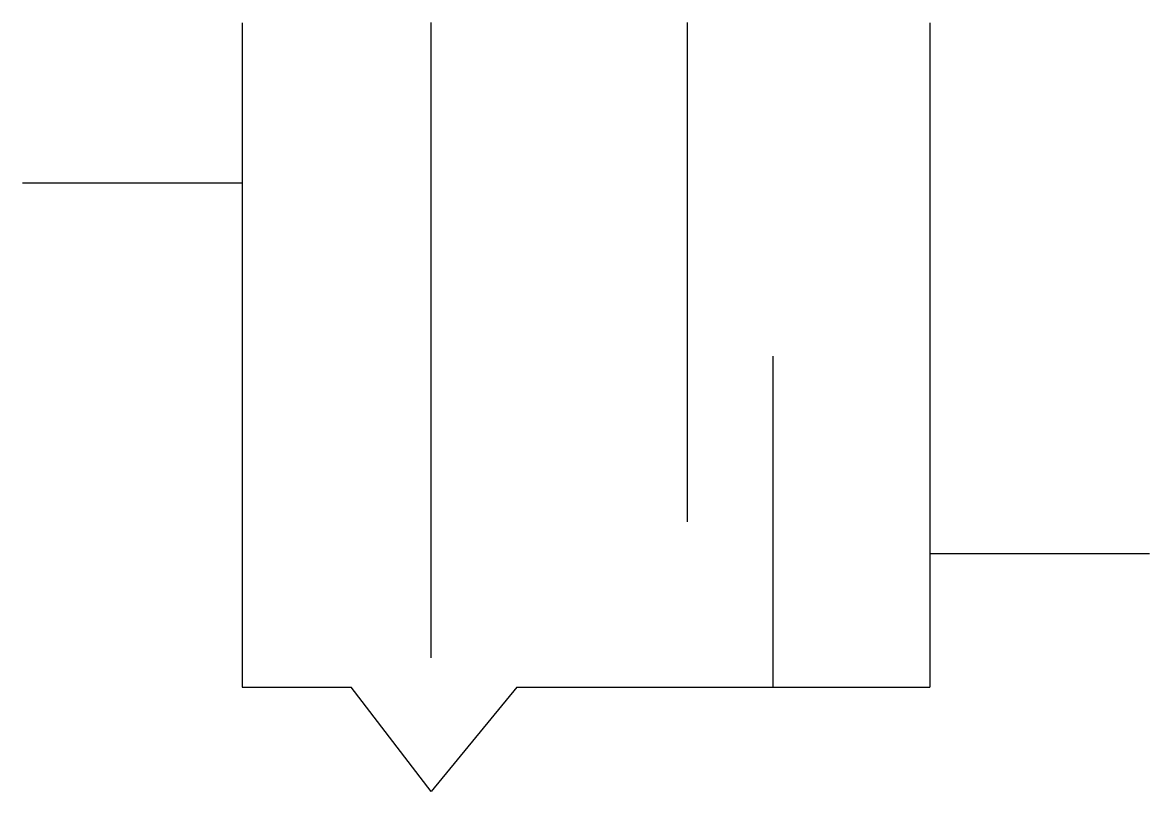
# Model space of a CAD drawing. Header units: millimetres. Extents: x 0 to 1, y 0 to 0.68.
import ezdxf

# ---------------------------------------------------------------- set-up
doc = ezdxf.new("R2010")
doc.units = ezdxf.units.MM

msp = doc.modelspace()

# ---------------------------------------------------------------- linework, layer by layer
for p, q in [((0.1949, 0.6816), (0.1949, 0.0924)), ((0.3627, 0.1184), (0.3627, 0.6819)), ((0.5902, 0.2391), (0.5902, 0.6819)), ((0.8051, 0.6816), (0.8051, 0.0924)), ((0.1949, 0.5394), (0, 0.5394)), ((0.6661, 0.0924), (0.6661, 0.386)), ((1, 0.2107), (0.8051, 0.2107)), ((0.1949, 0.0924), (0.2916, 0.0924)), ((0.3627, 0), (0.2916, 0.0924)), ((0.4386, 0.0924), (0.3627, 0)), ((0.4386, 0.0924), (0.8051, 0.0924))]:
    msp.add_line(p, q)

doc.saveas('drawing.dxf')
